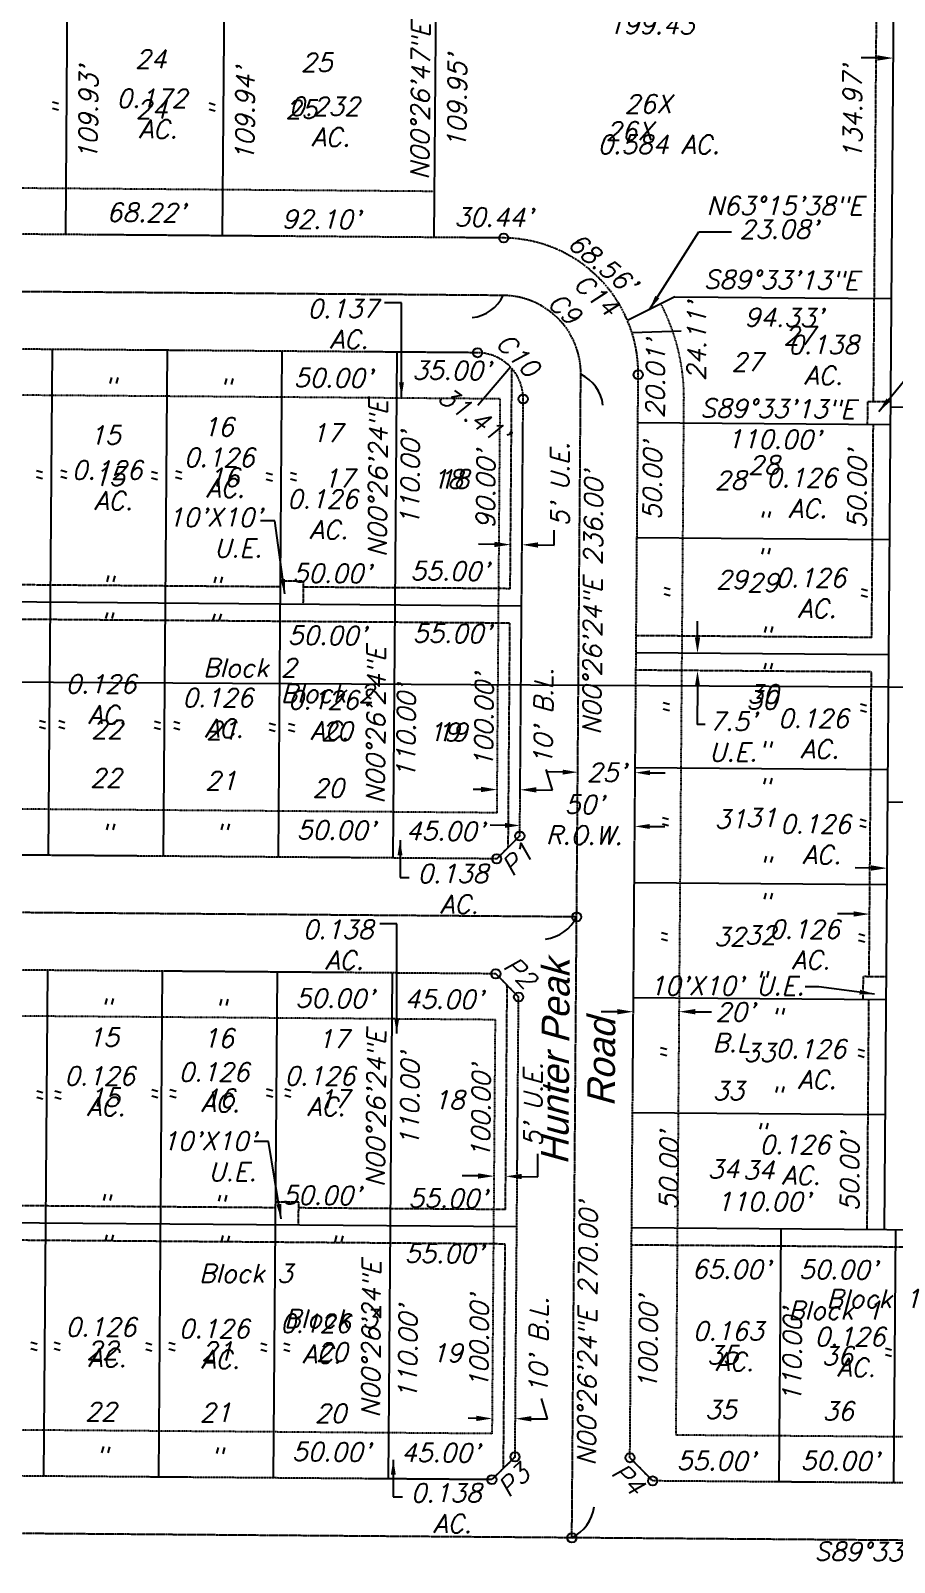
# Model space of a CAD drawing. Header units: feet. Extents: x 2327405 to 2393004, y 6977726 to 7089689.
# Drawn here: x 2343515 to 2343891, y 7043620 to 7044286 of the extents above; entities that cross this region are included whole.
import ezdxf
from ezdxf.enums import TextEntityAlignment as Align

# ---------------------------------------------------------------- set-up
doc = ezdxf.new("R2010")
doc.units = ezdxf.units.FT
doc.header["$MEASUREMENT"] = 0
for name, pattern in [('CNTR50', [0.9, 0.75, -0.05, 0.05, -0.05]), ('DEMO12', [0.09375, 0.03125, -0.0625]), ('HIDN50', [0.1875, 0.125, -0.0625]), ('PHNTM33', [1.16, 0.66, -0.1, 0.1, -0.1, 0.1, -0.1])]:
    doc.linetypes.add(name, pattern=pattern)
doc.layers.get('0').update_dxf_attribs({"linetype": 'CONTINUOUS'})
doc.layers.get('Defpoints').update_dxf_attribs({"color": 249, "linetype": 'CONTINUOUS'})
for name, color, linetype in [('p-bl', 3, 'DEMO12'), ('P-centerline', 2, 'CONTINUOUS'), ('p-cl', 7, 'CNTR50'), ('p-cl tick', 2, 'CONTINUOUS'), ('p-dim', 3, 'CONTINUOUS'), ('p-ease', 2, 'HIDN50'), ('p-ease-text', 2, 'CONTINUOUS'), ('p-lot 100 1B', 2, 'CONTINUOUS'), ('p-lot 1B', 4, 'CONTINUOUS'), ('p-lot text', 2, 'CONTINUOUS'), ('p-row', 5, 'PHNTM33'), ('p-street bearings', 6, 'CONTINUOUS'), ('p-street names', 3, 'CONTINUOUS'), ('s-easement-txt', 2, 'CONTINUOUS'), ('s-survey-abs', 252, 'CONTINUOUS'), ('TEXT', 2, 'CONTINUOUS')]:
    doc.layers.add(name, color=color, linetype=linetype)
doc.styles.add('LS60', font='simplex.shx', dxfattribs={"oblique": 15, "height": 3})
doc.styles.add('LS80', font='simplex.shx', dxfattribs={"oblique": 15, "height": 8})
doc.styles.add('TB', font='tb-ld.shx', dxfattribs={"oblique": 15, "height": 1.377953})
doc.dimstyles.new('p-dim', dxfattribs={"dimtxt": 4, "dimasz": 6.5, "dimexe": 0.18, "dimexo": 0.0625, "dimgap": 0.09, "dimtad": 0, "dimzin": 0, "dimdsep": 46, "dimtxsty": 'LS60', "dimcen": 0, "dimse1": 1, "dimse2": 1, "dimclrd": 256, "dimclre": 256, "dimclrt": 256, "dimadec": 0, "dimazin": 0, "dimtfac": 1, "dimtofl": 0, "dimtmove": 2, "dimatfit": 3, "dimfxl": 0, "dimtolj": 1, "dimtzin": 0, "dimarcsym": 0})
doc.dimstyles.new('p-dims', dxfattribs={"dimtxt": 8, "dimasz": 7, "dimexe": 0.18, "dimexo": 0.0625, "dimgap": 0.09, "dimtad": 0, "dimzin": 0, "dimdsep": 46, "dimtxsty": 'LS80', "dimcen": 0, "dimse1": 1, "dimse2": 1, "dimclrd": 256, "dimclre": 256, "dimclrt": 256, "dimadec": 0, "dimazin": 0, "dimtfac": 1, "dimtofl": 0, "dimtmove": 2, "dimatfit": 3, "dimfxl": 0, "dimtolj": 1, "dimtzin": 0, "dimarcsym": 0})

# ---------------------------------------------------------------- blocks, each defined once
blk = doc.blocks.new('2005042-10b')
at = {"layer": 's-survey-abs'}
blk.add_lwpolyline([(2343265.07253, 7044004.33589), (2344536.34712, 7043997.18608)], dxfattribs=at)
blk = doc.blocks.new('*D17')
at = {"layer": 'Defpoints', "color": 0}
for p in [(2343890.17, 7044275.35), (2343897.66, 7044274.16), (2343897.67, 7044275.29)]:
    blk.add_point(p, dxfattribs=at)
at = {"layer": 's-easement-txt', "lineweight": -2}
for p, q in [((2343883.16, 7044274.27), (2343876.16, 7044274.33)), ((2343904.66, 7044274.11), (2343911.66, 7044274.05))]:
    blk.add_line(p, q, dxfattribs=at)
at = {"layer": 's-easement-txt'}
for points in [[(2343883.17, 7044275.44), (2343883.15, 7044273.11), (2343890.16, 7044274.22)], [(2343904.67, 7044275.27), (2343904.65, 7044272.94), (2343897.66, 7044274.16)]]:
    blk.add_solid(points, dxfattribs=at)
at = {"layer": 's-easement-txt', "insert": (2343935.02, 7044273.93), "char_height": 8, "attachment_point": 5, "rotation": 359.56007, "style": 'LS80'}
blk.add_mtext("\\A1;7.5'U.E.", dxfattribs=at)
blk = doc.blocks.new('*D18')
at = {"layer": 'Defpoints', "color": 0}
for p in [(2343887.46, 7043923.09), (2343894.95, 7043921.91), (2343894.96, 7043923.03)]:
    blk.add_point(p, dxfattribs=at)
at = {"layer": 's-easement-txt', "lineweight": -2}
for p, q in [((2343880.45, 7043922.02), (2343873.45, 7043922.07)), ((2343901.95, 7043921.85), (2343908.95, 7043921.8))]:
    blk.add_line(p, q, dxfattribs=at)
at = {"layer": 's-easement-txt'}
for points in [[(2343880.46, 7043923.18), (2343880.44, 7043920.85), (2343887.45, 7043921.96)], [(2343901.96, 7043923.02), (2343901.94, 7043920.69), (2343894.95, 7043921.91)]]:
    blk.add_solid(points, dxfattribs=at)
at = {"layer": 's-easement-txt', "insert": (2343936.17, 7043922.08), "char_height": 8, "attachment_point": 5, "rotation": 359.56007, "style": 'LS80'}
blk.add_mtext("\\A1;7.5' U.E.", dxfattribs=at)
blk = doc.blocks.new('*D36')
at = {"layer": 'Defpoints', "color": 0}
for p in [(2343727.61, 7043940.24), (2343777.61, 7043939.86), (2343777.62, 7043940.12)]:
    blk.add_point(p, dxfattribs=at)
at = {"layer": 'p-dim', "lineweight": -2}
for p, q in [((2343721.12, 7043940.56), (2343714.62, 7043940.61)), ((2343784.12, 7043940.07), (2343790.62, 7043940.02))]:
    blk.add_line(p, q, dxfattribs=at)
at = {"layer": 'p-dim'}
for points in [[(2343721.13, 7043941.64), (2343721.11, 7043939.47), (2343727.62, 7043940.51)], [(2343784.12, 7043941.16), (2343784.11, 7043938.99), (2343777.62, 7043940.12)]]:
    blk.add_solid(points, dxfattribs=at)
at = {"layer": 'p-dim', "insert": (2343755.59, 7043942.95), "char_height": 8, "attachment_point": 5, "rotation": 359.56007, "style": 'LS80'}
blk.add_mtext("\\A1;50'\\PR.O.W.", dxfattribs=at)
blk = doc.blocks.new('*D37')
at = {"layer": 'Defpoints', "color": 0}
for p in [(2343752.77, 7043963.68), (2343752.69, 7043953.13), (2343777.69, 7043952.94)]:
    blk.add_point(p, dxfattribs=at)
at = {"layer": 'p-dim', "lineweight": -2}
for p, q in [((2343746.27, 7043963.73), (2343739.77, 7043963.78)), ((2343784.27, 7043963.43), (2343790.77, 7043963.38))]:
    blk.add_line(p, q, dxfattribs=at)
at = {"layer": 'p-dim'}
for points in [[(2343746.28, 7043964.81), (2343746.26, 7043962.64), (2343752.77, 7043963.68)], [(2343784.28, 7043964.52), (2343784.26, 7043962.35), (2343777.77, 7043963.48)]]:
    blk.add_solid(points, dxfattribs=at)
at = {"layer": 'p-dim', "insert": (2343765.27, 7043963.58), "char_height": 8, "attachment_point": 5, "rotation": 359.56007, "style": 'LS80'}
blk.add_mtext("\\A1;25'", dxfattribs=at)
blk = doc.blocks.new('*D42')
at = {"layer": 'Defpoints', "color": 0}
for p in [(2343723.54, 7044063.77), (2343728.52, 7044062.58), (2343728.54, 7044063.7)]:
    blk.add_point(p, dxfattribs=at)
at = {"layer": 's-easement-txt', "lineweight": -2}
for p, q in [((2343716.52, 7044062.74), (2343709.52, 7044062.83)), ((2343735.52, 7044062.49), (2343742.52, 7044062.39))]:
    blk.add_line(p, q, dxfattribs=at)
at = {"layer": 's-easement-txt'}
for points in [[(2343716.54, 7044063.9), (2343716.51, 7044061.57), (2343723.52, 7044062.64)], [(2343735.54, 7044063.65), (2343735.51, 7044061.32), (2343728.52, 7044062.58)]]:
    blk.add_solid(points, dxfattribs=at)
at = {"layer": 's-easement-txt', "insert": (2343744.99, 7044088.85), "char_height": 8, "attachment_point": 5, "rotation": 90, "style": 'LS80'}
blk.add_mtext("\\A1;5' U.E.", dxfattribs=at)
blk = doc.blocks.new('*D46')
at = {"layer": 'Defpoints', "color": 0}
for p in [(2343716.43, 7043789.14), (2343721.41, 7043787.95), (2343721.43, 7043789.08)]:
    blk.add_point(p, dxfattribs=at)
at = {"layer": 's-easement-txt', "lineweight": -2}
for p, q in [((2343709.41, 7043788.11), (2343702.41, 7043788.2)), ((2343728.41, 7043787.86), (2343735.41, 7043787.77))]:
    blk.add_line(p, q, dxfattribs=at)
at = {"layer": 's-easement-txt'}
for points in [[(2343709.43, 7043789.27), (2343709.4, 7043786.94), (2343716.41, 7043788.02)], [(2343728.43, 7043789.02), (2343728.4, 7043786.69), (2343721.41, 7043787.95)]]:
    blk.add_solid(points, dxfattribs=at)
at = {"layer": 's-easement-txt', "insert": (2343733.31, 7043819.12), "char_height": 8, "attachment_point": 5, "rotation": 90, "style": 'LS80'}
blk.add_mtext("\\A1;5' U.E.", dxfattribs=at)

msp = doc.modelspace()

# ---------------------------------------------------------------- linework, layer by layer
at = {"layer": 'p-bl'}
for p, q in [((2343690.27124, 7044216.24259), (2342847.49683, 7044222.80744)), ((2343719.0152, 7044126.01595), (2342829.04219, 7044132.94846)), ((2343717.63315, 7043946.02126), (2343719.0152, 7044126.01595)), ((2343795.55764, 7043675.40607), (2343799.01285, 7044125.40282)), ((2343717.63315, 7043946.02126), (2342827.66014, 7043952.95377)), ((2343716.94212, 7043856.02391), (2342826.96911, 7043862.95642)), ((2343715.56006, 7043676.02922), (2343716.94212, 7043856.02391)), ((2343715.56006, 7043676.02922), (2342825.58706, 7043682.96172)), ((2344072.1179, 7043673.25178), (2343795.55764, 7043675.40607))]:
    msp.add_line(p, q, dxfattribs=at)
msp.add_arc((2343709.0155, 7044126.09385), 90, 359.56007395, 27.3053432, dxfattribs=at)
at = {"layer": 'P-centerline'}
for points in [[(2343727.55606, 7043935.94366), (2343717.47958, 7043926.02185)], [(2343717.09568, 7043876.02332), (2343727.0186, 7043865.94572)], [(2343725.48298, 7043665.95162), (2343715.4065, 7043656.02981)], [(2343775.48146, 7043665.56215), (2343785.40438, 7043655.48455)]]:
    msp.add_lwpolyline(points, dxfattribs=at)
at = {"layer": 'p-cl'}
for p, q in [((2343720.36447, 7044171.00681), (2342828.39152, 7044177.9549)), ((2343750.21349, 7043630.75792), (2343754.09863, 7044136.74679)), ((2343752.28657, 7043900.74996), (2342792.31569, 7043908.22772)), ((2344071.76738, 7043628.25315), (2342790.24261, 7043638.23568))]:
    msp.add_line(p, q, dxfattribs=at)
msp.add_arc((2343720.09963, 7044137.00784), 34, 359.56007395, 89.55369951, dxfattribs=at)
at = {"layer": 'p-cl tick'}
for centre in [(2343720.5592, 7044196.00605), (2343709.17129, 7044146.09324), (2343779.09789, 7044136.55483), (2343729.01491, 7044125.94029), (2343727.55606, 7043935.94366), (2343717.47958, 7043926.02185), (2343752.28657, 7043900.74996), (2343717.09568, 7043876.02332), (2343727.0186, 7043865.94572), (2343725.48298, 7043665.95162), (2343775.48146, 7043665.56215), (2343715.4065, 7043656.02981), (2343785.40438, 7043655.48455), (2343750.21349, 7043630.75792)]:
    msp.add_circle(centre, 2, dxfattribs=at)
at = {"layer": 'p-ease'}
for p, q in [((2343881.51027, 7044124.75019), (2343882.83474, 7044297.2451)), ((2343723.38161, 7044043.47944), (2343724.11663, 7044139.20704)), ((2343878.93357, 7044114.76996), (2343879.01035, 7044124.76966)), ((2343889.01116, 7044124.69176), (2343879.01035, 7044124.76966)), ((2343880.72327, 7044022.25321), (2343881.43349, 7044114.75048)), ((2343623.38464, 7044044.25837), (2343433.3904, 7044045.73835)), ((2343633.40353, 7044046.68041), (2343623.40384, 7044046.7583)), ((2343633.32675, 7044036.6807), (2343633.40353, 7044046.68041)), ((2343723.38161, 7044043.47944), (2343633.38434, 7044044.18048)), ((2343728.38229, 7044043.44049), (2343728.38146, 7044043.44049)), ((2343723.26644, 7044028.47988), (2342823.29373, 7044035.49028)), ((2343722.51782, 7043930.98275), (2343723.26644, 7044028.47988)), ((2343880.72327, 7044022.25321), (2343778.22721, 7044023.05161)), ((2343888.22387, 7044022.19478), (2343888.22304, 7044022.19479)), ((2343880.6081, 7044007.25365), (2343778.11037, 7044008.05206)), ((2343879.59075, 7043874.75756), (2343880.6081, 7044007.25365)), ((2343877.01405, 7043864.77732), (2343877.09083, 7043874.77703)), ((2343887.09164, 7043874.69913), (2343877.09083, 7043874.77703)), ((2343721.30852, 7043773.4874), (2343722.05714, 7043870.98452)), ((2343878.74616, 7043764.75996), (2343879.51397, 7043864.75785)), ((2343621.31156, 7043774.26633), (2343431.31732, 7043775.7463)), ((2343631.33045, 7043776.68836), (2343621.33075, 7043776.76626)), ((2343631.25367, 7043766.68866), (2343631.33045, 7043776.68836)), ((2343721.30852, 7043773.4874), (2343631.31125, 7043774.18844)), ((2343726.30921, 7043773.44844), (2343726.30837, 7043773.44845)), ((2343721.19335, 7043758.48784), (2342876.21898, 7043765.06983)), ((2343720.44474, 7043660.99071), (2343721.19335, 7043758.48784)), ((2343941.18668, 7043756.77419), (2343776.19085, 7043758.05943))]:
    msp.add_line(p, q, dxfattribs=at)
at = {"layer": 'p-ease-text'}
for p, q in [((2343742.52101, 7044062.39356), (2343742.52101, 7044069.00342)), ((2343804.89316, 7044022.34365), (2343804.8916, 7044029.34365)), ((2343804.89797, 7044000.84341), (2343804.75047, 7043984.46873)), ((2343808.21527, 7043984.46873), (2343804.75047, 7043984.46873)), ((2343769.93717, 7043859.52582), (2343762.93717, 7043859.52538)), ((2343803.93777, 7043859.52795), (2343810.93777, 7043859.52839)), ((2343735.41219, 7043787.76562), (2343735.41219, 7043797.75209))]:
    msp.add_line(p, q, dxfattribs=at)
for points in [[(2343806.05983, 7044022.34391), (2343803.7265, 7044022.34339), (2343804.89473, 7044015.34365)], [(2343806.06464, 7044000.84367), (2343803.7313, 7044000.84315), (2343804.89641, 7044007.84341)], [(2343769.93709, 7043860.69248), (2343769.93724, 7043858.35915), (2343776.93717, 7043859.52626)], [(2343803.93769, 7043860.69462), (2343803.93784, 7043858.36128), (2343796.93777, 7043859.52751)]]:
    msp.add_solid(points, dxfattribs=at)
at = {"layer": 'p-lot 1B'}
for p, q in [((2343530.65333, 7044307.42057), (2343529.79703, 7044197.49201)), ((2343598.87306, 7044306.89676), (2343598.0167, 7044196.9606)), ((2343690.97189, 7044306.1896), (2343690.11545, 7044196.2432)), ((2343886.24593, 7043764.70238), (2343890.39188, 7044304.65839)), ((2343795.02629, 7044170.42232), (2343774.41838, 7044160.03984)), ((2343795.02629, 7044170.42232), (2343889.35554, 7044169.68753)), ((2343522.4855, 7043927.54077), (2343524.17468, 7044147.53429)), ((2343572.48398, 7043927.1513), (2343574.17316, 7044147.14482)), ((2343622.48247, 7043926.76184), (2343624.17164, 7044146.75535)), ((2343672.48095, 7043926.37237), (2343674.17013, 7044146.36589)), ((2343888.93326, 7044114.69206), (2343778.9366, 7044115.54889)), ((2343888.54936, 7044064.69354), (2343778.5527, 7044065.55036)), ((2343728.32387, 7044035.94071), (2342818.35147, 7044043.02901)), ((2343888.16545, 7044014.69501), (2343778.16879, 7044015.55184)), ((2343887.78155, 7043964.69648), (2343777.78489, 7043965.55331)), ((2344145.03095, 7043948.65987), (2343887.67359, 7043950.63594)), ((2343887.39765, 7043914.69796), (2343777.40098, 7043915.55478)), ((2343520.41242, 7043657.54873), (2343522.10159, 7043877.54224)), ((2343570.4109, 7043657.15926), (2343572.10008, 7043877.15278)), ((2343620.40938, 7043656.76979), (2343622.09856, 7043876.76331)), ((2343670.40787, 7043656.38033), (2343672.09704, 7043876.37384)), ((2343887.01374, 7043864.69943), (2343777.01708, 7043865.55626)), ((2343886.62984, 7043814.7009), (2343776.63317, 7043815.55773)), ((2343726.25079, 7043765.94867), (2342816.27839, 7043773.03697)), ((2344146.23806, 7043762.67715), (2343776.24927, 7043765.5592)), ((2343840.40271, 7043655.05614), (2343841.2473, 7043765.0529)), ((2343890.40119, 7043654.66667), (2343891.24578, 7043764.66343))]:
    msp.add_line(p, q, dxfattribs=at)
at = {"layer": 'p-lot 1B', "flags": 128}
msp.add_lwpolyline([(2344143.91623, 7044120.407), (2343888.99217, 7044122.36438)], dxfattribs=at)
at = {"layer": 'p-lot text'}
for p, q in [((2343776.54987, 7044154.92164), (2343797.73479, 7044155.57337)), ((2343741.71, 7043955.9388), (2343739.08507, 7043964.8632)), ((2343710.71092, 7043956.17682), (2343707.21102, 7043956.2037)), ((2343734.71021, 7043955.99255), (2343741.71, 7043955.9388)), ((2343739.60999, 7043682.43979), (2343736.98506, 7043691.36418)), ((2343708.61091, 7043682.67781), (2343705.11101, 7043682.70468)), ((2343732.6102, 7043682.49353), (2343739.60999, 7043682.43979))]:
    msp.add_line(p, q, dxfattribs=at)
for points in [[(2343710.71987, 7043957.34346), (2343710.70196, 7043955.01019), (2343717.71071, 7043956.12308)], [(2343734.71917, 7043957.15918), (2343734.70125, 7043954.82592), (2343727.71042, 7043956.0463)], [(2343708.61986, 7043683.84444), (2343708.60195, 7043681.51118), (2343715.6107, 7043682.62406)], [(2343732.61916, 7043683.66017), (2343732.60124, 7043681.3269), (2343725.61041, 7043682.54728)]]:
    msp.add_solid(points, dxfattribs=at)
at = {"layer": 'p-row'}
for p, q in [((2343720.5592, 7044196.00605), (2342845.69901, 7044202.82084)), ((2343709.17129, 7044146.09324), (2342839.19768, 7044152.86996)), ((2343775.48146, 7043665.56215), (2343779.09789, 7044136.55483)), ((2343727.55606, 7043935.94366), (2343729.01491, 7044125.94029)), ((2343717.47958, 7043926.02185), (2342827.50658, 7043932.95436)), ((2343717.47958, 7043926.02185), (2343727.55606, 7043935.94366)), ((2343717.09568, 7043876.02332), (2342827.12267, 7043882.95583)), ((2343727.0186, 7043865.94572), (2343717.09568, 7043876.02332)), ((2343725.48298, 7043665.95162), (2343727.0186, 7043865.94572)), ((2343725.48298, 7043665.95162), (2343715.4065, 7043656.02981)), ((2343715.4065, 7043656.02981), (2342825.4335, 7043662.96231)), ((2343775.48146, 7043665.56215), (2343785.40438, 7043655.48455)), ((2344071.96212, 7043653.25239), (2343785.40438, 7043655.48455))]:
    msp.add_line(p, q, dxfattribs=at)
for centre, radius in [((2343720.09963, 7044137.00784), 59), ((2343709.0155, 7044126.09385), 20)]:
    msp.add_arc(centre, radius, 359.56007395, 89.55369951, dxfattribs=at)
at = {"layer": 'p-street bearings', "color": 6}
for centre, start, end in [((2343704.80543, 7044178.53781), 276.86084904, 334.17173609), ((2343746.56762, 7044121.18775), 6.86084904, 64.17173609), ((2343736.72754, 7043908.28096), 276.86084904, 334.17173609), ((2343742.68249, 7043646.31695), 295.82826391, 353.13915096)]:
    msp.add_arc(centre, 17.28582, start, end, dxfattribs=at)
at = {"layer": 's-easement-txt'}
for p, q in [((2343723.52435, 7044139.85951), (2343709.354, 7044123.08738)), ((2343872.79999, 7043902.03456), (2343865.80019, 7043902.08831))]:
    msp.add_line(p, q, dxfattribs=at)
msp.add_solid([(2343872.80894, 7043903.2012), (2343872.79103, 7043900.86793), (2343879.79978, 7043901.98082)], dxfattribs=at)

# ---------------------------------------------------------------- block references
msp.add_blockref('2005042-10b', (0, 0))
msp.add_blockref('2005042-10b', (0, 0))

# ---------------------------------------------------------------- texts
at = {"layer": 'P-centerline', "color": 4, "style": 'LS80', "oblique": 15}
msp.add_text('C10', height=8, rotation=313.88313447, dxfattribs=at).set_placement((2343716.62367, 7044149.86405))
at = {"layer": 'P-centerline', "color": 4, "char_height": 8, "style": 'LS80'}
for s, insert, attachment_point, rotation in [('C14', (2343750.4132, 7044175.34255), 7, 317.49554506), ('C9', (2343739.09566, 7044167.05209), 7, 317.49554506), ('P1', (2343729.30696, 7043922.88501), 8, 44.55688673), ('P2', (2343724.90735, 7043873.79099), 8, 314.55688673), ('P3', (2343727.7048, 7043652.78417), 8, 44.55688673), ('P4', (2343771.92234, 7043653.49339), 8, 314.55688673)]:
    msp.add_mtext(s, dxfattribs=dict(at, insert=insert, attachment_point=attachment_point, rotation=rotation))
at = {"layer": 'p-ease-text', "char_height": 8}
for s, insert, attachment_point, style in [("\\A1;10'X10'\\PU.E.", (2343615.38323, 7044057.15841), 9, 'LS60'), ("7.5' \\PU.E. ", (2343820.37636, 7043979.08308), 5, 'LS80'), ("10'X10' U.E.", (2343851.37375, 7043866.77812), 9, 'LS60'), ("20' \\PB.L.", (2343821.26476, 7043852.74272), 5, 'LS80'), ("\\A1;10'X10'\\PU.E.", (2343612.91727, 7043785.9279), 9, 'LS60')]:
    msp.add_mtext(s, dxfattribs=dict(at, insert=insert, attachment_point=attachment_point, style=style))
at = {"layer": 'p-lot 100 1B', "color": 4, "style": 'LS80', "oblique": 15}
for s, p in [('24', (2343566.92205, 7044273.84201)), ('25', (2343639.14122, 7044272.33747)), ('26X', (2343783.38647, 7044254.30543)), ('27', (2343826.49414, 7044142.05824)), ('15', (2343546.97224, 7044110.24272)), ('16', (2343596.27473, 7044113.83737)), ('17', (2343643.54708, 7044111.23003)), ('18', (2343695.97128, 7044091.12356)), ('28', (2343819.27685, 7044090.63435)), ('29', (2343819.79736, 7044047.46786)), ('30', (2343833.40053, 7043997.6455)), ('19', (2343694.47774, 7043981.1268)), ('22', (2343547.4249, 7043961.22614)), ('21', (2343597.43398, 7043959.95832)), ('20', (2343644.19721, 7043956.75891)), ('31', (2343819.18571, 7043943.26179)), ('32', (2343818.93609, 7043892.12754)), ('15', (2343546.28791, 7043848.41609)), ('16', (2343596.28643, 7043848.03219)), ('17', (2343646.28496, 7043847.64828)), ('33', (2343818.29279, 7043825.12087)), ('18', (2343696.67361, 7043821.13152)), ('34', (2343816.18391, 7043791.07161)), ('19', (2343695.82902, 7043711.13476)), ('22', (2343545.1666, 7043685.62125)), ('21', (2343595.16513, 7043685.23735)), ('20', (2343645.16366, 7043684.85344)), ('35', (2343815.01124, 7043686.52192)), ('36', (2343866.09882, 7043685.85946))]:
    msp.add_text(s, height=8, dxfattribs=at).set_placement(p, align=Align.MIDDLE_CENTER)
at = {"layer": 'p-lot 100 1B', "style": 'LS80', "oblique": 15}
for s, p in [('24', (2343567.29885, 7044252.0162)), ('25', (2343632.36204, 7044251.95977)), ('26X', (2343775.28212, 7044242.50091)), ('27', (2343849.22975, 7044153.45952)), ('28', (2343833.79762, 7044097.23774)), ('15', (2343548.75112, 7044092.27527)), ('16', (2343598.74964, 7044091.89137)), ('17', (2343648.74817, 7044091.50747)), ('18', (2343698.7467, 7044091.12356)), ('29', (2343833.40527, 7044046.13924)), ('30', (2343833.01292, 7043995.04075)), ('22', (2343547.90653, 7043982.27852)), ('21', (2343597.90505, 7043981.89461)), ('20', (2343647.90358, 7043981.51071)), ('19', (2343697.90211, 7043981.1268)), ('31', (2343832.62057, 7043943.94226)), ('32', (2343832.22822, 7043892.84376)), ('33', (2343831.83587, 7043841.74527)), ('15', (2343546.67804, 7043822.28323)), ('16', (2343596.67656, 7043821.89933)), ('17', (2343646.67509, 7043821.51543)), ('18', (2343696.67361, 7043821.13152)), ('34', (2343831.44352, 7043790.64616)), ('22', (2343545.83345, 7043712.28648)), ('21', (2343595.83197, 7043711.90257)), ('20', (2343645.8305, 7043711.51867)), ('19', (2343695.82902, 7043711.13476)), ('35', (2343815.82549, 7043710.21339)), ('36', (2343865.82401, 7043709.82949))]:
    msp.add_text(s, height=8, dxfattribs=at).set_placement(p, align=Align.MIDDLE_CENTER)
at = {"layer": 'p-lot 100 1B', "color": 4, "style": 'LS80', "oblique": 15}
for s, p in [('Block 2', (2343589.61036, 7044005.1054)), ('Block 3', (2343587.88377, 7043741.7412)), ('Block 1', (2343861.00788, 7043730.74949))]:
    msp.add_text(s, height=8, dxfattribs=at).set_placement(p)
at = {"layer": 'p-lot 100 1B', "style": 'LS80', "oblique": 15}
for s, p in [('Block 2', (2343623.43489, 7043993.96444)), ('Block 1', (2343844.26437, 7043725.66889)), ('Block 3', (2343624.96133, 7043722.09103))]:
    msp.add_text(s, height=8, dxfattribs=at).set_placement(p)
at = {"layer": 'p-lot text', "style": 'LS80', "oblique": 15}
for s, p in [("109.93'", (2343543.57204, 7044229.68765)), ("109.94'", (2343611.79174, 7044229.16004))]:
    msp.add_text(s, height=8, rotation=89.55369951, dxfattribs=at).set_placement(p)
at = {"layer": 'p-lot text', "char_height": 8, "style": 'LS80'}
for s, insert, attachment_point, rotation in [("199.43'", (2343786.35266, 7044284.70789), 8, 359.55369951), ('N00°26\'47"E', (2343688.24696, 7044255.45233), 8, 89.55369951), ("109.95'", (2343696.24672, 7044255.39001), 2, 89.55369951), ("134.97'", (2343876.35258, 7044250.58164), 8, 90.37194444), ('"', (2343532.10104, 7044251.65973), 8, 89.55369951), ('"', (2343600.32071, 7044251.12833), 8, 89.55369951), ("68.22'", (2343564.83763, 7044203.07046), 8, 359.55369951), ("92.10'", (2343641.07231, 7044200.12583), 8, 359.55369951), ("30.44'", (2343716.08698, 7044200.99787), 8, 359.55369951), ("68.56'", (2343760.97482, 7044181.79264), 8, 320.63195373), ('S89°33\'13"E', (2343841.29619, 7044173.74623), 8, 359.55369951), ("24.11'", (2343800.495, 7044151.12657), 2, 89.56007395), ("94.33'", (2343842.46817, 7044157.41745), 8, 359.55369951), ("20.01'", (2343782.56911, 7044134.83369), 2, 89.56007395), ("50.00'", (2343646.33702, 7044139.12683), 2, 359.55369951), ("35.00'", (2343697.86582, 7044142.39898), 2, 359.55369951), ('"', (2343549.08045, 7044135.33992), 2, 359.5536995), ('"', (2343599.07893, 7044134.95045), 2, 359.55369951), ('N00°26\'24"E', (2343669.74795, 7044091.39822), 8, 89.56007395), ("31.41'", (2343709.84868, 7044121.89889), 2, 324.02206592), ('S89°33\'13"E', (2343839.75923, 7044117.78268), 8, 359.55369951), ("110.00'", (2343675.80493, 7044091.33679), 2, 89.56007395), ("110.00'", (2343838.11871, 7044112.46318), 2, 359.55369951), ("50.00'", (2343781.24429, 7044090.45775), 2, 89.56007395), ("90.00'", (2343716.71197, 7044086.53186), 8, 89.56007395), ("50.00'", (2343878.33305, 7044086.70652), 8, 89.56007395), ('"', (2343525.17999, 7044091.25666), 8, 89.56007395), ('"', (2343527.74466, 7044091.51486), 2, 89.56007395), ('"', (2343575.17895, 7044090.92958), 8, 89.56007395), ('"', (2343577.74362, 7044091.18778), 2, 89.56007395), ('"', (2343625.17554, 7044090.2937), 8, 89.56007395), ('"', (2343627.74021, 7044090.55189), 2, 89.56007395), ('"', (2343832.97166, 7044069.12658), 8, 359.55369951), ('"', (2343832.90934, 7044061.12683), 2, 359.55369951), ("50.00'", (2343645.79832, 7044054.1822), 2, 359.55369951), ("55.00'", (2343697.08226, 7044055.14754), 2, 359.55369951), ('"', (2343547.61823, 7044041.17121), 8, 359.10739978), ('"', (2343594.35226, 7044040.70634), 8, 359.10739978), ('"', (2343790.36039, 7044040.45896), 2, 89.56007395), ('"', (2343884.16593, 7044039.75719), 8, 89.12014715), ('"', (2343547.25538, 7044033.1839), 2, 359.10739978), ('"', (2343593.98941, 7044032.62725), 2, 359.10739978), ("50.00'", (2343643.65798, 7044027.13119), 2, 359.55369951), ("55.00'", (2343698.05777, 7044028.01076), 2, 359.55369951), ('"', (2343833.94847, 7044019.11746), 8, 359.55369951), ('N00°26\'24"E', (2343668.90336, 7043984.14501), 8, 89.56007395), ("100.00'", (2343715.94032, 7043986.03432), 8, 89.56007395), ("10' B.L.", (2343737.82469, 7043987.80939), 5, 89.56007395), ('"', (2343833.88616, 7044011.1177), 2, 359.55369951), ("110.00'", (2343674.10136, 7043981.34004), 2, 89.56007395), ('"', (2343789.97649, 7043990.46044), 2, 89.56007395), ('"', (2343883.78202, 7043989.75866), 8, 89.12014715), ('"', (2343526.47225, 7043982.64167), 8, 89.56007395), ('"', (2343526.90823, 7043982.58025), 2, 89.56007395), ('"', (2343576.47097, 7043982.28341), 8, 89.56007395), ('"', (2343576.90695, 7043982.22198), 2, 89.56007395), ('"', (2343626.46565, 7043981.39804), 8, 89.56007395), ('"', (2343626.90163, 7043981.33662), 2, 89.56007395), ('"', (2343833.7498, 7043969.11749), 8, 359.55369951), ('"', (2343833.68749, 7043961.11773), 2, 359.55369951), ('"', (2343547.53138, 7043933.24703), 8, 359.5536995), ('"', (2343597.53286, 7043933.24703), 8, 359.55369951), ("50.00'", (2343647.54354, 7043934.44562), 8, 359.55369951), ("45.00'", (2343695.0421, 7043934.07563), 8, 359.55369951), ('"', (2343789.59258, 7043940.46191), 2, 89.56007395), ('"', (2343883.58972, 7043939.72793), 8, 89.56007395), ('"', (2343833.88836, 7043919.11489), 8, 359.55369951), ('"', (2343833.82605, 7043911.11514), 2, 359.55369951), ('"', (2343789.20868, 7043890.46338), 2, 89.56007395), ('"', (2343883.01421, 7043889.76161), 8, 89.12014715), ('"', (2343832.27709, 7043869.12593), 8, 359.55369951), ("50.00'", (2343647.04071, 7043869.30649), 2, 359.5536995), ("45.00'", (2343694.53927, 7043868.9365), 2, 359.55369951), ('"', (2343547.00736, 7043865.34787), 2, 359.5536995), ('"', (2343597.00585, 7043864.95841), 2, 359.55369951), ('"', (2343839.03995, 7043861.073), 2, 359.55369951), ('N00°26\'24"E', (2343668.94356, 7043817.45309), 8, 89.56007395), ("110.00'", (2343675.67463, 7043821.34475), 2, 89.56007395), ('"', (2343788.82477, 7043840.46486), 2, 89.56007395), ('"', (2343882.82191, 7043839.73088), 8, 89.56007395), ("100.00'", (2343714.63505, 7043816.03933), 8, 89.56007395), ('"', (2343575.34636, 7043822.16373), 8, 90), ('"', (2343575.25553, 7043822.16373), 2, 90), ('"', (2343625.35014, 7043822.46361), 8, 90), ('"', (2343625.25931, 7043822.46361), 2, 90), ('"', (2343838.83843, 7043819.0733), 8, 359.55369951), ('"', (2343525.34019, 7043821.55187), 8, 90), ('"', (2343525.24936, 7043821.55187), 2, 90), ("50.00'", (2343788.44087, 7043790.46633), 2, 89.56007395), ('"', (2343831.95094, 7043811.12671), 2, 359.55369951), ("50.00'", (2343875.1467, 7043789.78915), 8, 89.56007395), ('"', (2343546.29339, 7043772.12956), 8, 359.55369951), ('"', (2343596.29187, 7043771.7401), 8, 359.55369951), ("50.00'", (2343641.29121, 7043775.66344), 8, 359.55369951), ("55.00'", (2343696.16389, 7043774.34046), 8, 359.55369951), ('"', (2343547.10124, 7043762.47174), 2, 359.55369951), ('"', (2343597.52064, 7043762.14655), 2, 359.55369951), ('"', (2343646.96416, 7043762.14655), 2, 359.55369951), ('N00°26\'24"E', (2343666.83028, 7043717.17985), 8, 89.56007395), ("55.00'", (2343694.59655, 7043758.329), 2, 359.55369951), ("65.00'", (2343819.5854, 7043751.52961), 2, 359.55369951), ("50.00'", (2343866.14222, 7043751.35857), 2, 359.55369951), ("110.00'", (2343674.83004, 7043711.34799), 2, 89.56007395), ("100.00'", (2343713.86724, 7043716.04228), 8, 89.56007395), ("10' B.L.", (2343735.72468, 7043714.31038), 5, 89.56007395), ("100.00'", (2343779.37915, 7043715.53464), 2, 89.56007395), ("110.00'", (2343842.08333, 7043710.02381), 2, 89.56007395), ('"', (2343522.7756, 7043712.19725), 8, 89.56007395), ('"', (2343524.83324, 7043712.34066), 2, 89.56007395), ('"', (2343572.77551, 7043711.99238), 8, 89.56007395), ('"', (2343574.83314, 7043712.1358), 2, 89.56007395), ('"', (2343622.77542, 7043711.78909), 8, 89.56007395), ('"', (2343624.83306, 7043711.9325), 2, 89.56007395), ('"', (2343894.65667, 7043709.69576), 8, 89.56007395), ('"', (2343545.45169, 7043662.39427), 8, 359.55369951), ('"', (2343595.45018, 7043662.0048), 8, 359.55369951), ("50.00'", (2343645.46783, 7043664.1117), 8, 359.55369951), ("45.00'", (2343692.96639, 7043663.7417), 8, 359.55369951), ("55.00'", (2343812.94276, 7043660.20372), 8, 359.55369951), ("50.00'", (2343866.80318, 7043660.19642), 8, 359.55369951)]:
    msp.add_mtext(s, dxfattribs=dict(at, insert=insert, attachment_point=attachment_point, rotation=rotation))
for s, insert, attachment_point in [('N63°15\'38"E', (2343842.84668, 7044206.01096), 8), ("23.08'", (2343840.28146, 7044203.79692), 2), ("110.00'", (2343833.55531, 7043780.976), 2)]:
    msp.add_mtext(s, dxfattribs=dict(at, insert=insert, attachment_point=attachment_point))
at = {"layer": 'p-street bearings', "char_height": 8, "attachment_point": 2, "style": 'LS80'}
for s, insert, rotation in [('N00°26\'24"E 236.00\'', (2343755.28925, 7044037.43297), 89.56007395), ('N00°26\'24"E 270.00\'', (2343752.98313, 7043719.67062), 89.56007395), ('S89°33\'13"E 321.56\'', (2343912.83972, 7043628.45969), 359.55369951)]:
    msp.add_mtext(s, dxfattribs=dict(at, insert=insert, rotation=rotation))
at = {"layer": 'p-street names', "color": 55, "insert": (2343769.17397, 7043837.38171), "char_height": 12, "width": 199.36, "attachment_point": 8, "rotation": 89.58564193, "style": 'TB'}
msp.add_mtext('Hunter Peak \\PRoad', dxfattribs=at)
at = {"layer": 's-easement-txt', "char_height": 8, "attachment_point": 5, "style": 'LS80'}
for s, insert in [('0.172\\P AC.', (2343567.39193, 7044250.00469)), ('0.232\\P AC.', (2343642.46606, 7044246.56074)), ('0.584 AC.', (2343787.94162, 7044236.64731)), ('0.137\\P AC.', (2343650.5074, 7044158.59052)), ('0.138\\PAC.', (2343859.71951, 7044142.88468)), ('0.126\\P AC.', (2343547.91782, 7044088.39069)), ('0.126\\P AC.', (2343596.71195, 7044093.87234)), ('0.126\\P AC.', (2343850.15335, 7044085.01843)), ('0.126\\P AC.', (2343641.61972, 7044075.80423)), ('0.126\\P AC.', (2343854.13617, 7044041.54431)), ('0.126\\P AC.', (2343545.25804, 7043995.37421)), ('0.126\\P AC.', (2343596.04941, 7043989.40191)), ('0.126\\P AC.', (2343642.00327, 7043988.40757)), ('0.126\\P AC.', (2343855.30302, 7043980.38454)), ('0.126\\P AC.', (2343856.19923, 7043934.43864)), ('0.138\\P AC.', (2343698.43342, 7043912.93935)), ('0.138\\P AC.', (2343648.43432, 7043888.59848)), ('0.126\\P AC.', (2343851.48779, 7043888.72635)), ('0.126\\P AC.', (2343854.18377, 7043836.69891)), ('0.126\\P AC.', (2343544.69931, 7043824.92221)), ('0.126\\P AC.', (2343594.44839, 7043826.6262)), ('0.126\\P AC.', (2343640.53642, 7043824.91986)), ('0.126\\P AC.', (2343847.24547, 7043795.00256)), ('0.126\\P AC.', (2343545.21804, 7043715.6949)), ('0.126\\P AC.', (2343638.57843, 7043717.33032)), ('0.126\\P AC.', (2343594.4894, 7043714.99828)), ('0.163\\P AC.', (2343818.26039, 7043714.00525)), ('0.126\\P AC.', (2343871.24216, 7043711.51314)), ('0.138\\P AC.', (2343695.50378, 7043643.5846))]:
    msp.add_mtext(s, dxfattribs=dict(at, insert=insert))

# ---------------------------------------------------------------- dimensions: what is measured, and where the dimension line sits
at = {"layer": 'p-dim', "color": 3}
for base, p1, p2, angle, text, picture, middle in [((2343752.76973, 7043963.67544), (2343777.68805, 7043952.94125), (2343752.68878, 7043953.1332), 179.56007395, "25'", '*D37', (2343765.26936, 7043963.57946)), ((2343777.61541, 7043940.12312), (2343727.61483, 7043940.24026), (2343777.61336, 7043939.85636), 359.56007395, "50'\\PR.O.W.", '*D36', (2343755.5861, 7043942.94642))]:
    dim = msp.add_linear_dim(base=base, p1=p1, p2=p2, angle=angle, text=text, dimstyle='p-dim', override={"dimtxsty": 'LS80'}, dxfattribs=at)
    dim.commit()
    dim.dimension.update_dxf_attribs({"geometry": picture, "text_midpoint": middle, "dimtype": 161})
at = {"layer": 's-easement-txt'}
for base, p1, p2, text, picture, middle in [((2343897.65794, 7044274.1615), (2343890.16681, 7044275.34546), (2343897.66659, 7044275.28788), "7.5'U.E.", '*D17', (2343935.0176, 7044273.92612)), ((2343894.95321, 7043921.90543), (2343887.46208, 7043923.08939), (2343894.96186, 7043923.0318), "7.5' U.E.", '*D18', (2343936.16564, 7043922.08255))]:
    dim = msp.add_linear_dim(base=base, p1=p1, p2=p2, angle=359.56007396, text=text, dimstyle='p-dims', dxfattribs=at)
    dim.commit()
    dim.dimension.update_dxf_attribs({"geometry": picture, "text_midpoint": middle, "dimtype": 161})
for base, p1, p2, picture, middle in [((2343728.52222, 7044062.57778), (2343723.5374, 7044063.76987), (2343728.53705, 7044063.70407), '*D42', (2343744.99068, 7044088.85362)), ((2343721.4134, 7043787.94983), (2343716.42858, 7043789.14192), (2343721.42822, 7043789.07613), '*D46', (2343733.30824, 7043819.12067))]:
    dim = msp.add_linear_dim(base=base, p1=p1, p2=p2, angle=359.24607705, text="5' U.E.", dimstyle='p-dims', dxfattribs=at)
    dim.commit()
    dim.dimension.update_dxf_attribs({"geometry": picture, "text_midpoint": middle, "dimtype": 161, "text_rotation": 90})

# ---------------------------------------------------------------- leaders
at = {"layer": 'p-ease-text', "annotation_type": 0, "has_hookline": 1}
for points, hookline_direction, text_width in [([(2343883.85028, 7044120.53844), (2343904.70335, 7044145.92248), (2343911.20335, 7044145.92248)], 0, 39.95263), ([(2343625.22016, 7044041.19655), (2343620.97355, 7044072.94932), (2343614.72185, 7044072.94932)], 1, 39.95263), ([(2343881.94095, 7043867.22607), (2343857.7272, 7043870.35093), (2343851.79273, 7043870.33794)], 1, 67.70012), ([(2343623.69988, 7043769.40122), (2343618.15146, 7043803.02804), (2343611.89676, 7043803.02804)], 1, 39.95263)]:
    msp.add_leader(points, dimstyle='p-dim', override={"dimgap": 0.09, "dimtad": 0}, dxfattribs=dict(at, hookline_direction=hookline_direction, text_width=text_width))
at = {"layer": 'p-lot text'}
msp.add_leader([(2343783.96036, 7044164.84719), (2343805.42826, 7044198.715), (2343819.69743, 7044198.715)], dimstyle='p-dims', override={"dimscale": 40, "dimasz": 0.16}, dxfattribs=at)
at = {"layer": 'TEXT'}
for points in [[(2343676.05954, 7044126.78335), (2343676.05954, 7044167.76588), (2343668.65593, 7044167.76588)], [(2343675.41852, 7043934.07339), (2343675.41852, 7043917.90245), (2343679.46261, 7043917.90245)], [(2343673.98646, 7043850.07141), (2343673.98646, 7043897.77384), (2343666.58284, 7043897.77384)], [(2343672.48887, 7043664.71864), (2343672.48887, 7043648.5477), (2343676.53296, 7043648.5477)]]:
    msp.add_leader(points, dimstyle='p-dim', override={"dimgap": 0.09, "dimtad": 0}, dxfattribs=at)

doc.saveas('drawing.dxf')
